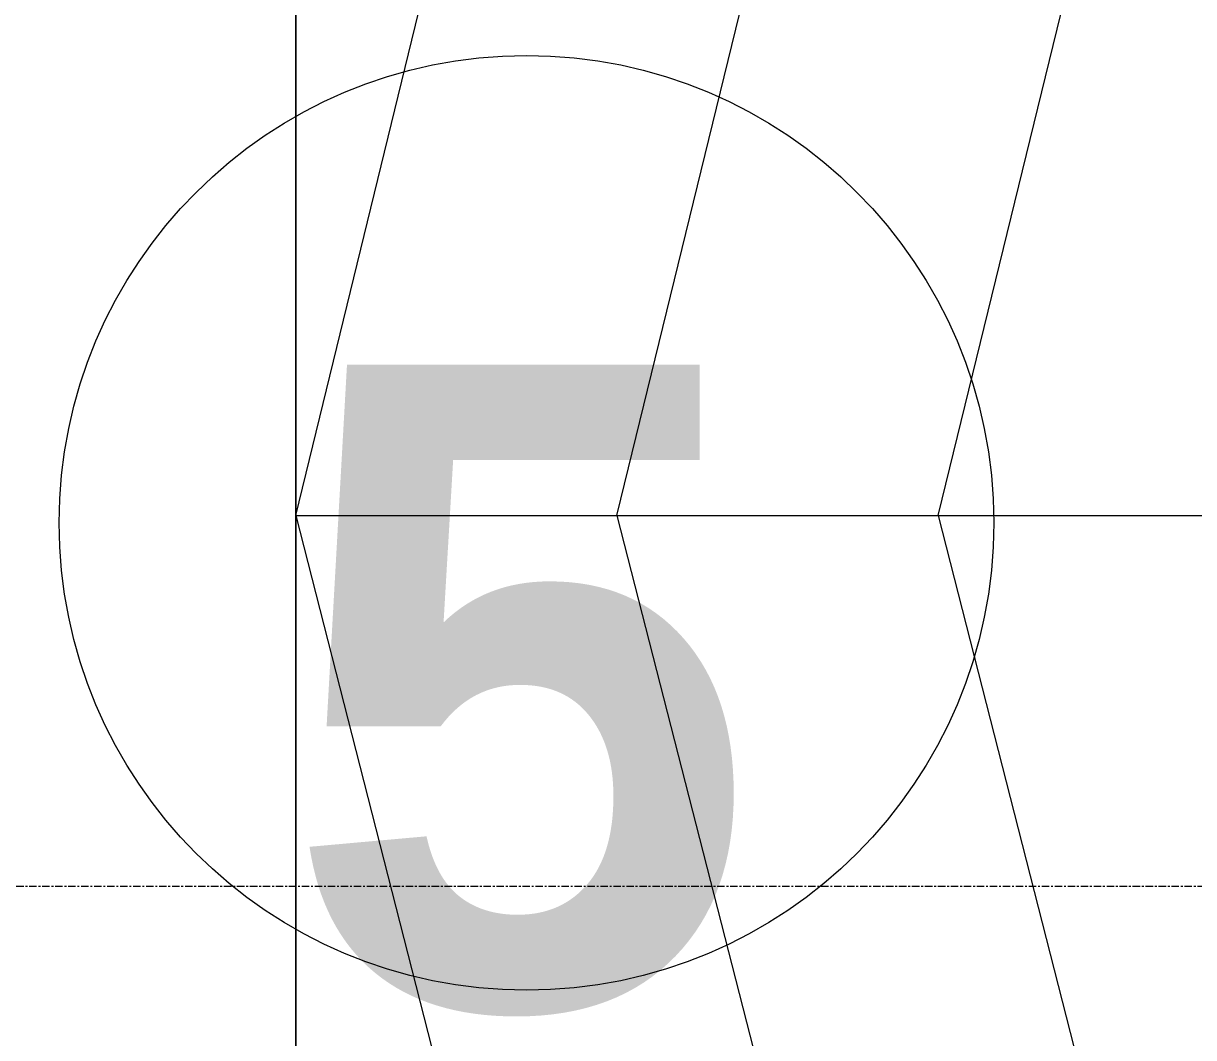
# Model space of a CAD drawing. Header units: millimetres. Extents: x 5357 to 201988, y -16345 to 109895.
# Drawn here: x 56786 to 58790, y 48178 to 49914 of the extents above; entities that cross this region are included whole.
import ezdxf

# ---------------------------------------------------------------- set-up
doc = ezdxf.new("R2010")
doc.units = ezdxf.units.MM
doc.linetypes.add('Grid Line', pattern=[22.225, 12.7, -3.175, 3.175, -3.175])
for name, color, linetype, lineweight in [('A-DETL-MEDM', 33, 'Continuous', 18), ('A-DETL-THIN', 151, 'Continuous', 9), ('A-FLOR', 192, 'Continuous', 9), ('G-ANNO-TEXT-1', 7, 'Continuous', 9), ('S-GRID-1', 1, 'Grid Line', 9)]:
    doc.layers.add(name, color=color, linetype=linetype, lineweight=lineweight)
doc.styles.add('Arial_B', font='arialbd_0.ttf', dxfattribs={"width": 0.95, "height": 1100})

msp = doc.modelspace()

# ---------------------------------------------------------------- linework, layer by layer
at = {"layer": 'A-DETL-MEDM'}
msp.add_circle((57647.8, 49059.4), 800, dxfattribs=at)
at = {"layer": 'A-DETL-THIN'}
for p, q in [((57252.6, 49072.1), (57615.8, 50557.9)), ((57252.6, 50557.9), (57252.6, 47586.3)), ((57802.6, 49072.1), (58165.8, 50557.9)), ((58352.6, 49072.1), (58715.8, 50557.9)), ((57252.6, 49072.1), (57632.4, 47586.3)), ((57252.6, 49072.1), (60652.6, 49072.1)), ((57802.6, 49072.1), (58182.4, 47586.3)), ((58352.6, 49072.1), (58732.4, 47586.3))]:
    msp.add_line(p, q, dxfattribs=at)
at = {"layer": 'A-FLOR'}
msp.add_line((57252.6, 47596.3), (57252.6, 51851.9), dxfattribs=at)
at = {"layer": 'S-GRID-1'}
msp.add_line((131551.8, 48436.9), (29351.8, 48436.9), dxfattribs=at)

# ---------------------------------------------------------------- texts
at = {"layer": 'G-ANNO-TEXT-1', "insert": (57637.3, 48772.3), "char_height": 1100, "width": 1534.06, "attachment_point": 5, "line_spacing_factor": 0.936439, "style": 'Arial_B'}
msp.add_mtext('\\pt2508,5016,7524,10032,12540,15048,17556,20064,22572,25080,27588,30096,32604,35112,37620,40128,42636,45144,47652,50160,52668,55176,57684,60192,62700,65208,67716,70224,72732,75240,77748,80256;5', dxfattribs=at)

doc.saveas('drawing.dxf')
